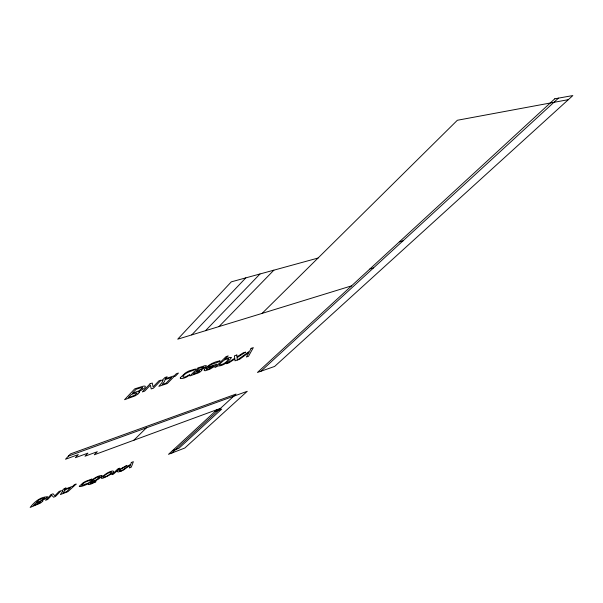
<?xml version="1.0" encoding="UTF-8"?>
<svg xmlns="http://www.w3.org/2000/svg" width="603" height="603" viewBox="0 0 603 603"><rect width="100%" height="100%" fill="white"/><g stroke="black" fill="none" stroke-linecap="round" stroke-linejoin="round"><path stroke-width="0.9" d="M191.762 334.891L245.805 277.87M205.533 330.685L259.991 273.981M219.017 326.562L273.868 270.174M133.851 440.228L146.363 427.859M318.037 258.054L231.303 281.85L177.712 339.188L262.079 313.402L457.353 120.268L568.335 99.661M217.088 409.603L168.493 454.33L184.812 448.014L247.238 391.309L68.456 456.079M171.787 453.057L236.037 394.083L70.498 453.893L65.486 459.252L78.33 454.579L75.352 457.715L87.932 453.124L84.955 456.222L97.294 451.707L94.309 454.775L220.487 408.359M260.926 371.237L558.476 98.131M172.3 450.825L178.895 448.285L221.7 409.098L214.932 411.593M262.079 313.402L351.541 285.867M369.956 268.915L373.566 267.845M399.322 241.886L402.955 240.868M236.858 355.001L236.851 356.984L242.994 352.966L245.557 352.114L237.077 357.587L237.311 360.036L234.951 360.828L234.944 358.906L228.891 362.863L226.313 363.73L234.718 358.31L234.461 355.793L236.858 355.001M79.294 486.297C81.322 488.015 98.342 478.895 81.646 485.573C83.176 481.503 88.98 481.42 91.942 479.068L86.365 481.043A5.819 1.1 -27.6 0 0 82.92 482.965L79.294 486.297M231.122 357.587L231.115 358.009C228.1 362.071 223.125 366.066 217.879 366.013L214.894 367.559L226.087 356.599L228.243 355.883L224.776 359.275L229.555 357.368L231.122 357.587M117.653 471.757L118.708 471.991L121.18 470.589C119.68 471.546 119.899 470.657 119.213 470.234L127.067 465.38L116.99 470.853L119.733 468.199L117.781 468.946L111.864 474.674C113.748 475.104 117.118 469.398 117.653 471.757M101.982 475.669L101.146 477.056L98.598 479.061L94.558 481.217L90.593 482.385L89.998 483.387L96.02 481.646C78.202 491.211 95.591 474.38 101.982 475.669M228.703 358.906C226.758 362.019 222.952 365.116 219.025 364.89C221.512 362.471 224.829 358.325 228.703 358.906M165.169 379.566L164.483 381.488L162.124 384.503L166.066 383.184L171.712 377.395L165.169 379.566M139.474 392.116L138.17 393.91L135.042 395.885L124.542 399.714L134.733 388.86L143.288 386.169L144.946 386.086L145.413 386.636C145.941 388.483 136.09 392.553 139.135 391.867L139.474 392.116M162.863 380.335L161.928 382.656L158.83 386.372L167.265 383.538L174.026 376.626L175.39 376.174L178.458 373.038L176.302 373.747L174.365 375.737L165.237 378.767L167.167 376.769L164.981 377.493L161.936 380.636L162.863 380.335M101.41 477.757L101.523 478.292A5.872 1.1 -27.8 0 0 103.445 477.998C122.055 469.925 111.103 467.649 101.41 477.757M180.335 377.689L180.327 378.556C183.614 378.88 187.804 376.8 189.666 374.734C187.714 375.405 184.593 378.209 182.822 376.845C185.287 371.719 191.762 371.787 195.432 369.044L189.327 370.815A6.837 1.583 -28.8 0 0 185.234 373.091L180.335 377.689M44.803 498.01L41.939 500.279L36.172 502.631L38.878 499.789L44.803 498.01M201.869 370.038L200.784 371.403A3.211 0.731 -28.9 0 1 198.493 372.842L189.9 375.948L197.92 367.913L205.095 365.622L206.467 365.742L204.892 367.702L201.206 369.79L201.869 370.038M47.275 496.864L45.918 498.447L41.765 500.822L42.873 501.123L40.469 503.098L30.15 507.44C34.137 502.163 40.439 496.706 47.275 496.864M131.318 462.471L130.843 464.099L121.022 471.139L123.095 470.34L130.61 464.913L129.268 467.951L131.25 467.189L133.376 461.679L131.318 462.471M64.905 490.254L63.104 493.013L66.647 491.649L70.702 487.533L64.83 489.794L64.905 490.254M99.947 476.739L96.224 479.898L91.309 481.654C93.54 479.483 96.827 476.46 99.947 476.739M204.311 369.609L204.191 370.536L205.239 370.755L209.693 369.307L214.163 366.639L216.914 364.182L207.982 367.159C210.997 363.036 216.779 363.707 220.118 360.873C214.088 361.732 208.163 364.86 204.311 369.609M62.81 491.144L60.353 494.581L67.92 491.656L76.212 484.036L74.275 484.782L72.88 486.191L64.687 489.335L66.066 487.925L64.106 488.679L61.928 490.902L62.757 490.586L62.81 491.144M142.564 387.88L138.856 390.91L132.336 393.284L136.135 389.259L140.785 387.774L142.564 387.88M103.61 476.724L103.543 477.161A3.354 0.626 -27.8 0 0 104.673 477.033L106.113 476.476A3.332 0.626 -27.8 0 0 108.269 475.345C117.14 468.546 105.05 473.815 103.61 476.724M251.097 348.346L249.808 350.961L237.492 359.976L239.723 359.23L249.167 352.273L246.371 356.999L248.496 356.283L253.313 347.614L251.097 348.346M40.687 501.824L38.705 503.467L33.248 505.698L35.366 503.475L40.687 501.824M137.002 393.164L134.416 395.372L128.243 397.633L131.205 394.483L135.811 392.99L137.002 393.164M206.935 368.192L206.399 369.413L208.344 369.179L213.764 365.908L206.935 368.192M203.942 367.121L201.379 369.126L196.405 370.905L199.043 368.267L203.942 367.121M199.729 370.913L197.859 372.443L193.164 374.139L195.357 371.953L199.729 370.913M150.102 383.764L142.338 391.905L144.697 391.113L150.388 385.159L151.232 388.92L153.433 388.181L161.265 380.063L158.928 380.84L153.079 386.915L152.273 383.048L150.102 383.764M51.134 494.528L45.579 500.279L47.69 499.472L51.76 495.259L53.539 497.211L55.514 496.45L61.122 490.699L59.026 491.498L54.843 495.802L53.072 493.789L51.134 494.528M554.813 98.786L257.458 372.45L274.621 366.443L572.85 95.56L554.813 98.786"/></g></svg>
